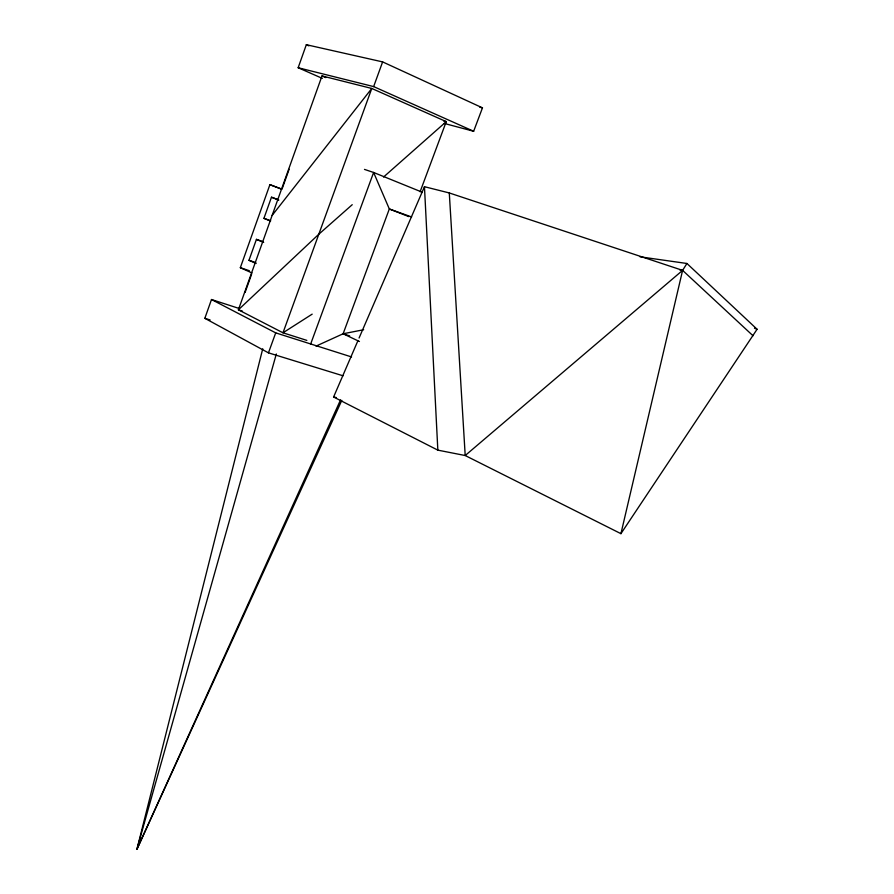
<?xml version="1.0" encoding="UTF-8"?>
<svg xmlns="http://www.w3.org/2000/svg" width="894" height="894" viewBox="0 0 894 894"><rect width="100%" height="100%" fill="white"/><g stroke="black" fill="none" stroke-linecap="round" stroke-linejoin="round"><path stroke-width="1.34" d="M620.928 533.673L682.603 270.368L686.927 263.484L757.084 329.26L620.928 533.673L465.204 455.527L437.837 450.14L333.596 397.003L357.969 340.58M262.735 348.783L136.916 849.3L341.81 400.378M276.324 353.979L136.916 849.3L340.569 399.853M343.072 375.804L268.457 352.851L204.838 318.309L211.487 299.524L239.156 308.464M322.354 78.381L298.16 67.743L306.329 44.7L382.621 61.898L482.469 107.85L473.652 131.262L444.296 123.45M252.041 272.994L240.33 267.697L269.899 184.667L282.001 189.204M256.142 263.484L248.968 260.299L256.433 239.368L263.216 241.749M270.022 220.796L263.931 218.337L271.474 197.216L278.224 199.764M420.102 191.774L446.251 121.629L371.781 88.461L322.008 75.923L238.385 309.805L282.985 332.791L306.843 340.391M245.101 292.405L251.583 274.29M282.448 187.952L289.131 169.257M268.457 352.851L275.71 332.87L211.487 299.524M298.16 67.743L373.647 86.595L382.621 61.898M310.587 344.224L373.614 172.475L364.484 169.402M316.051 346.101L343.117 333.775L389.326 208.972L373.614 172.475L422.158 192.188M359.075 338.021L424.46 186.701L449.291 192.948L682.603 270.368L753.005 335.742M272.145 215.398L371.781 88.461L282.985 332.791L312.185 314.14M352.236 204.692L318.812 234.228L238.385 309.805L242.341 311.078M383.571 177.012L446.251 121.629L443.614 120.936M359.444 341.508L343.117 333.775L363.657 329.741M640.082 256.824L686.927 263.484M679.865 269.954L682.603 270.368L465.204 455.527L449.291 192.948M333.596 397.003L336.289 397.551M479.765 107.191L482.469 107.85M204.838 318.309L210.112 319.963M275.71 332.87L351.565 356.952M343.117 333.775L349.666 335.921M240.33 267.697L249.337 270.703M248.968 260.299L255.751 262.601M411.609 216.963L389.326 208.972L408.804 216.605M263.931 218.337L270.703 220.807M269.899 184.667L281.398 189.07M271.474 197.216L278.827 200.044M754.491 328.254L757.084 329.26M256.433 239.368L263.674 242.43M322.008 75.923L325.774 77.588M373.647 86.595L473.652 131.262M306.329 44.7L308.877 45.851M424.46 186.701L437.837 450.14"/></g></svg>
